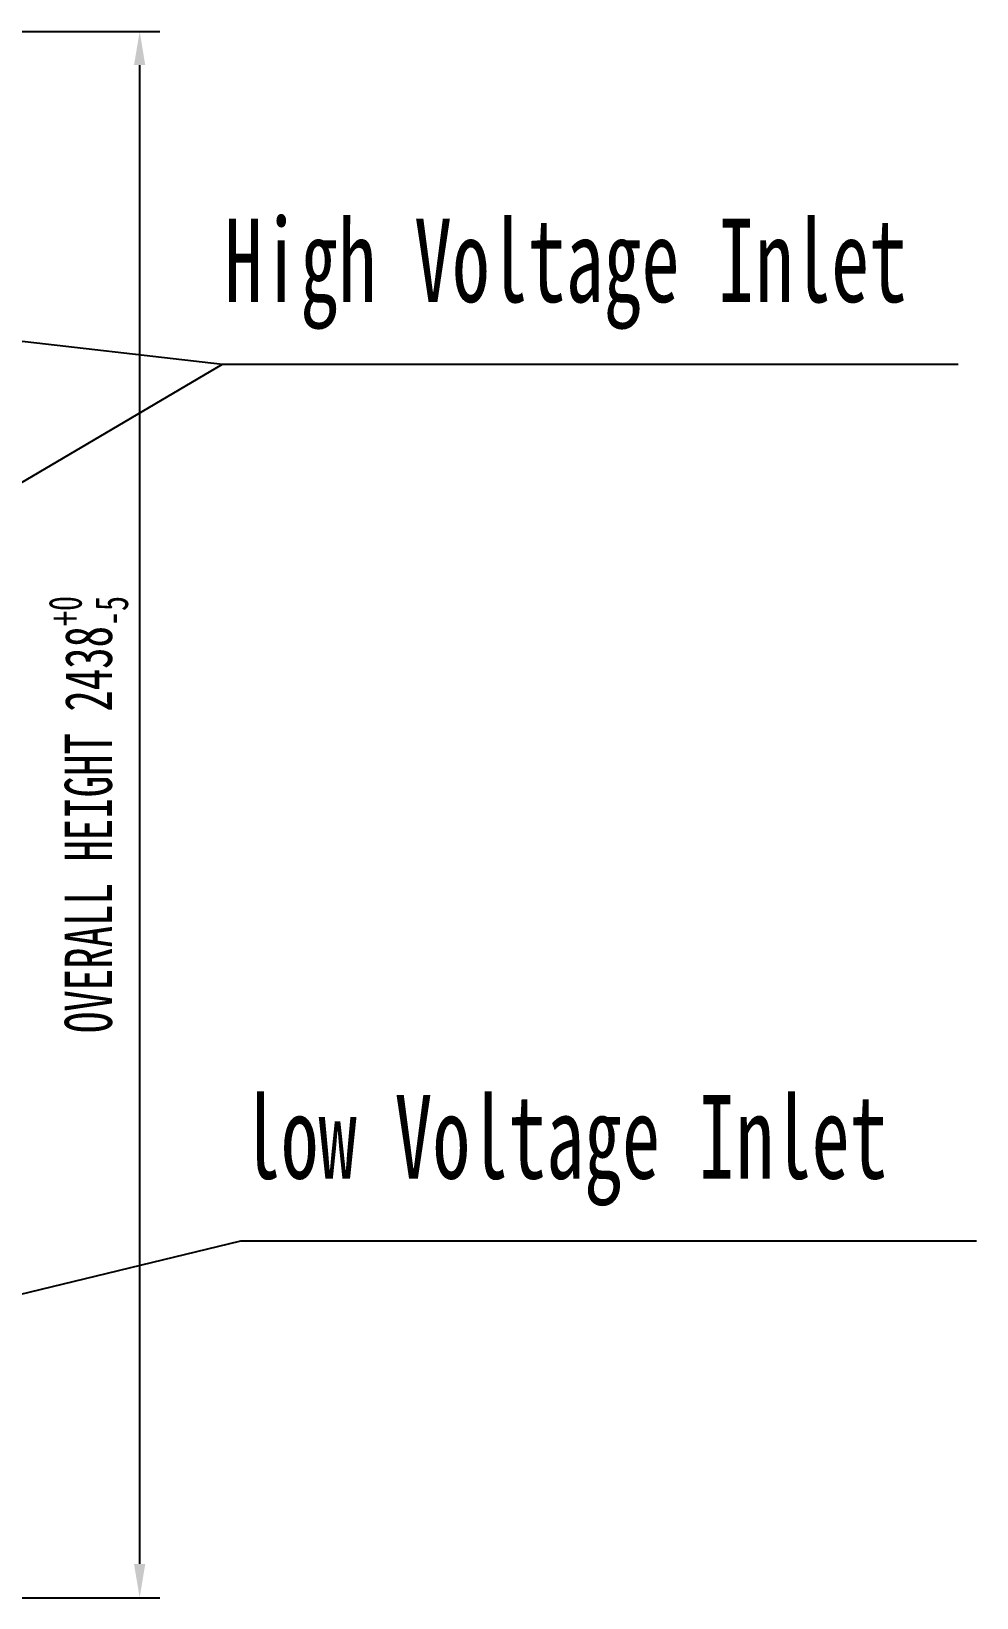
# Model space of a CAD drawing. Header units: millimetres. Extents: x 55614 to 110757, y -66981 to -47484.
# Drawn here: x 69321 to 70791, y -61330 to -58892 of the extents above; entities that cross this region are included whole.
import ezdxf

# ---------------------------------------------------------------- set-up
doc = ezdxf.new("R2010")
doc.units = ezdxf.units.MM
doc.layers.get('0').update_dxf_attribs({"lineweight": 15})
doc.layers.get('Defpoints').update_dxf_attribs({"lineweight": 15})
doc.layers.add('THICK', color=7, linetype='Continuous', lineweight=0)
doc.layers.add('标注', color=1, linetype='Continuous', lineweight=18)
doc.styles.add('仿宋', font='仿宋_GB2312.ttf', dxfattribs={"width": 0.8})
doc.styles.add('标准', font='simsun.ttc', dxfattribs={"width": 0.667})
doc.dimstyles.new('12倍', dxfattribs={"dimscale": 21, "dimtxt": 3.5, "dimasz": 2.5, "dimexe": 1.5, "dimexo": 0, "dimgap": 1, "dimtad": 1, "dimtoh": 1, "dimdsep": 46, "dimtxsty": '仿宋', "dimcen": 2.5, "dimdle": 5, "dimclrd": 4, "dimclre": 4, "dimclrt": 3, "dimadec": 0, "dimazin": 0, "dimtfac": 1, "dimtmove": 0, "dimatfit": 3, "dimfxl": 1, "dimtolj": 1, "dimarcsym": 0})

# ---------------------------------------------------------------- blocks, each defined once
blk = doc.blocks.new('*D1522')
at = {"layer": 'Defpoints', "color": 0}
for p in [(68703.8, -58892), (68703.8, -61330), (69489.1, -61330)]:
    blk.add_point(p, dxfattribs=at)
at = {"layer": 'THICK', "color": 4, "linetype": 'Continuous', "lineweight": -2}
for p, q in [((68703.8, -58892), (69520.6, -58892)), ((69489.1, -58944.5), (69489.1, -61277.5)), ((68703.8, -61330), (69520.6, -61330))]:
    blk.add_line(p, q, dxfattribs=at)
at = {"layer": 'THICK', "color": 4}
for points in [[(69497.8, -58944.5), (69480.3, -58944.5), (69489.1, -58892)], [(69480.3, -61277.5), (69497.8, -61277.5), (69489.1, -61330)]]:
    blk.add_solid(points, dxfattribs=at)
at = {"layer": 'THICK', "color": 3, "lineweight": -3, "insert": (69409.3, -60111), "char_height": 73.5, "attachment_point": 5, "rotation": 90, "style": '标准'}
blk.add_mtext('\\A1;OVERALL HEIGHT {\\A1;2438{\\H0.7x;\\S+0^ -5;}}', dxfattribs=at)

msp = doc.modelspace()

# ---------------------------------------------------------------- texts
at = {"layer": '标注', "color": 1, "char_height": 130, "width": 1197.11505, "attachment_point": 7, "style": '标准'}
for s, insert in [('High Voltage Inlet{\\f宋体|b0|i0|c134|p2; \\P }', (69620.903, -59572.939)), ('low Voltage Inlet \\P{\\f宋体|b0|i0|c134|p2; }', (69649.504, -60937.301))]:
    msp.add_mtext(s, dxfattribs=dict(at, insert=insert))

# ---------------------------------------------------------------- dimensions: what is measured, and where the dimension line sits
at = {"layer": 'THICK', "lineweight": -3}
dim = msp.add_linear_dim(base=(69489.09, -61329.951), p1=(68703.839, -58891.951), p2=(68703.839, -61329.951), angle=270, text='OVERALL HEIGHT {\\A1;<>{\\H0.7x;\\S+0^ -5;}}', dimstyle='12倍', override={"dimtxsty": '标准'}, dxfattribs=at)
dim.commit()
dim.dimension.update_dxf_attribs({"geometry": '*D1522', "text_midpoint": (69409.297, -60110.951)})

# ---------------------------------------------------------------- leaders
at = {"lineweight": -3}
for points in [[(68291.629, -60189.951), (69617.936, -59410.177), (70762.348, -59410.177)], [(68402.567, -61075.621), (69646.537, -60774.539), (70790.949, -60774.539)]]:
    msp.add_leader(points, dimstyle='12倍', override={"dimtad": 0}, dxfattribs=at)
at = {"layer": 'THICK', "lineweight": -3}
msp.add_leader([(68352.014, -59265.032), (69617.936, -59410.177)], dimstyle='12倍', override={"dimgap": 1, "dimtad": 0}, dxfattribs=at)

doc.saveas('drawing.dxf')
